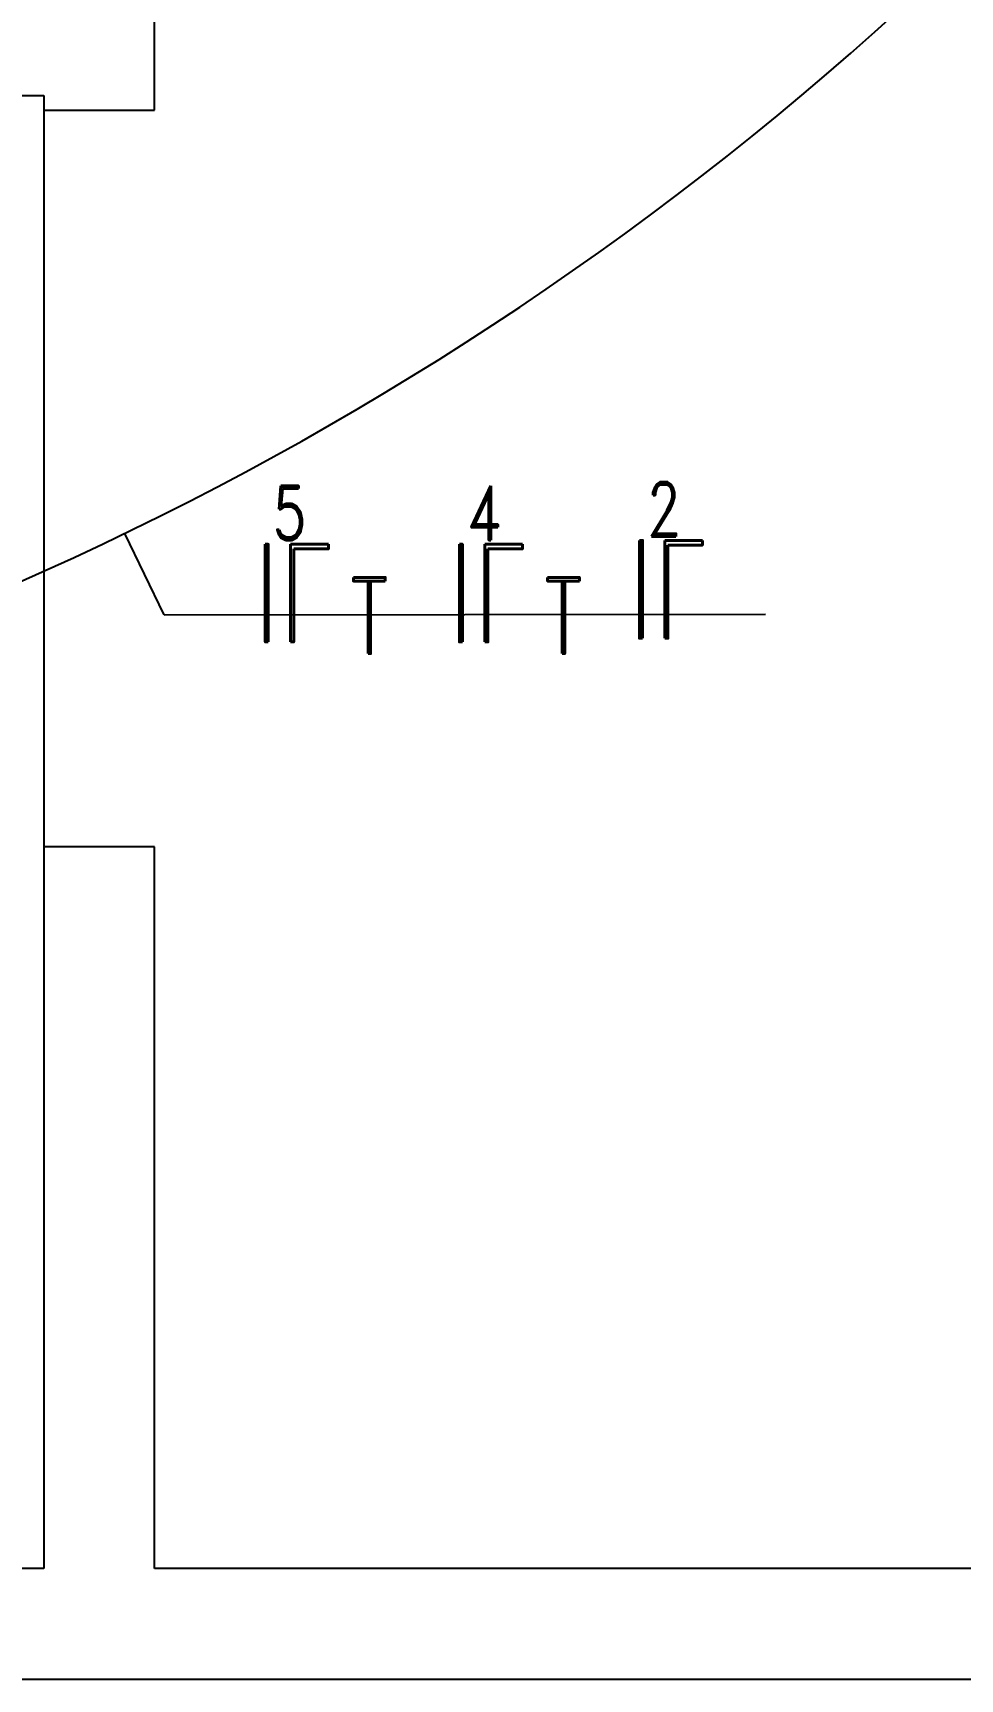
# Model space of a CAD drawing. Header units: millimetres. Extents: x -632.9 to -536.7, y 683.3 to 727.5.
# Drawn here: x -616.73 to -615.472, y 684.699 to 686.934 of the extents above; entities that cross this region are included whole.
import ezdxf
from ezdxf.enums import TextEntityAlignment as Align

# ---------------------------------------------------------------- set-up
doc = ezdxf.new("R2010")
doc.units = ezdxf.units.MM
doc.header["$MEASUREMENT"] = 0
for name, color, linetype in [('ARQUITETURA', 9, 'Continuous'), ('ELETRODUTO EMBUTIDO LAJE PAREDE', 2, 'Continuous'), ('PENA1', 2, 'Continuous')]:
    doc.layers.add(name, color=color, linetype=linetype)
doc.layers.add('LAYERCOMUM', color=252, linetype='Continuous', lineweight=25)
doc.styles.add('ROMAND', font='romand__.ttf', dxfattribs={"width": 0.75})

msp = doc.modelspace()

# ---------------------------------------------------------------- linework, layer by layer
at = {"layer": 'ARQUITETURA'}
for p, q in [((-616.5654, 686.8292), (-616.5654, 686.9992)), ((-619.7154, 686.8492), (-616.7154, 686.8492)), ((-616.7154, 686.8492), (-616.7154, 686.8292)), ((-616.7154, 686.8292), (-616.7154, 685.8292)), ((-616.7154, 686.8292), (-616.5654, 686.8292)), ((-616.7154, 685.8292), (-616.7154, 684.8492)), ((-616.5654, 685.8292), (-616.7154, 685.8292)), ((-616.5654, 684.8492), (-616.5654, 685.8292)), ((-616.7154, 684.8492), (-617.1154, 684.8492)), ((-614.4154, 684.8492), (-616.5654, 684.8492)), ((-617.1154, 684.6992), (-614.2654, 684.6992))]:
    msp.add_line(p, q, dxfattribs=at)
at = {"layer": 'ELETRODUTO EMBUTIDO LAJE PAREDE'}
msp.add_arc((-618.5347, 690.2411), 4.4286, 277.3778, 313.4244, dxfattribs=at)
at = {"layer": 'LAYERCOMUM'}
msp.add_line((-616.5523, 686.144), (-616.6058, 686.2546), dxfattribs=at)
at = {"layer": 'LAYERCOMUM', "linetype": 'Continuous'}
msp.add_line((-616.5523, 686.144), (-615.7358, 686.145), dxfattribs=at)

# ---------------------------------------------------------------- texts
at = {"layer": 'PENA1', "style": 'ROMAND', "width": 0.75}
for s, height, p in [('2', 0.0737, (-615.8977, 686.2286)), ('5', 0.0737, (-616.4056, 686.2235)), ('4', 0.0737, (-616.1421, 686.2235)), ('T', 0.1032, (-616.3019, 686.0607)), ('T', 0.1032, (-616.0384, 686.0607))]:
    msp.add_text(s, height=height, dxfattribs=at).set_placement(p, align=Align.BOTTOM_LEFT)
for p in [(-616.3938, 686.2798), (-616.1302, 686.2798), (-615.8858, 686.2849)]:
    msp.add_text('I', height=0.1327, rotation=180, dxfattribs=at).set_placement(p, align=Align.BOTTOM_LEFT)
at = {"layer": 'PENA1', "style": 'ROMAND', "text_generation_flag": 2, "width": 0.75}
for p in [(-616.3976, 686.2798), (-616.1341, 686.2798), (-615.8897, 686.2849)]:
    msp.add_text('L', height=0.1327, rotation=180, dxfattribs=at).set_placement(p, align=Align.BOTTOM_LEFT)

doc.saveas('drawing.dxf')
